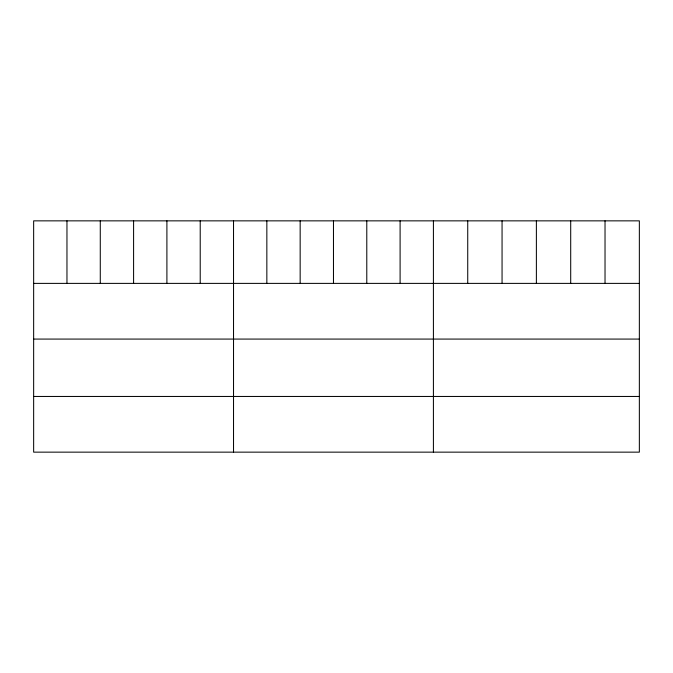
<?xml version="1.0" encoding="UTF-8"?>
<svg xmlns="http://www.w3.org/2000/svg" width="673" height="673" viewBox="0 0 673 673"><rect width="100%" height="100%" fill="white"/><g stroke="black" fill="none" stroke-linecap="round" stroke-linejoin="round"><path stroke-width="1.01" d="M639.35 283.383L639.35 452.147L33.65 452.147L33.65 220.853L639.35 220.853L639.35 283.383L33.65 283.383M33.65 339.074L639.35 339.074M33.65 396.456L639.35 396.456M605.027 220.853L605.027 283.383M570.704 220.853L570.704 283.383M536.381 220.853L536.381 283.383M502.058 220.853L502.058 283.383M467.735 220.853L467.735 283.383M433.412 220.853L433.412 452.147M400.099 220.853L400.099 283.383M366.785 220.853L366.785 283.383M333.471 220.853L333.471 283.383M300.158 220.853L300.158 283.383M266.844 220.853L266.844 283.383M233.531 220.853L233.531 452.147M200.218 220.853L200.218 283.383M166.904 220.853L166.904 283.383M133.591 220.853L133.591 283.383M100.277 220.853L100.277 283.383M66.963 220.853L66.963 283.383"/></g></svg>
